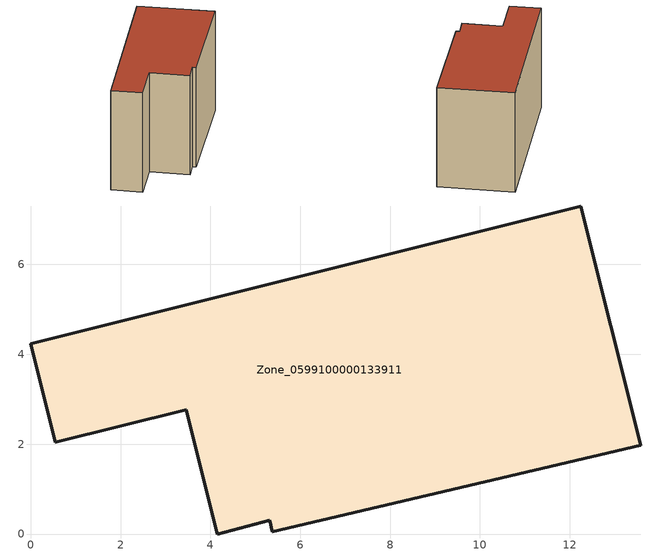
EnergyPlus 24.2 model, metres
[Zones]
Zone_0599100000133911
 floor ground (C_G): 12.24,7.3 13.58,1.98 5.38,0.05 5.32,0.3 4.15,0 3.46,2.77 0.55,2.04 0,4.24 z0
 wall outside (C_F): 13.58,1.98 12.24,7.3 0,4.24 0.55,2.04 3.46,2.77 4.15,0 5.32,0.3 5.38,0.05 13.58,1.98 z0:7.77
 roof outside (C_R): 5.38,0.05 13.58,1.98 12.24,7.3 0,4.24 0.55,2.04 3.46,2.77 4.15,0 5.32,0.3 z7.77
[BUILDING]
Pand.0599100000133911: North Axis=0; Terrain=City; Loads Convergence Tolerance Value=0.04; Temperature Convergence Tolerance Value=0.4; Solar Distribution=FullExterior; Maximum Number of Warmup Days=25; Minimum Number of Warmup Days=1
[Site:Location]
Rotterdam.The.Hague.AP_ZH_NLD Design_Conditions: Latitude=51.96; Longitude=4.45; Time Zone=1; Elevation=-4.5
[SITE:GROUNDTEMPERATURE:BUILDINGSURFACE]
18, 18, 18, 18, 18, 18, 18, 18, 18, 18, 18, 18
[MATERIAL] Thermal Absorptance=0.9; Solar Absorptance=0.7; Visible Absorptance=0.7
Name | Roughness | Thickness | Conductivity | Density | Specific Heat
G.TI.1975-1991 | MediumSmooth | 0.15 | 0.288461 | 540 | 1210
F.TI.1975-1991 | Rough | 0.3 | 0.230769 | 1920 | 840
R.TI.1975-1991 | MediumRough | 0.2 | 0.153846 | 1500 | 1000
[CONSTRUCTION]
C_G: G.TI.1975-1991
C_F: F.TI.1975-1991
C_R: R.TI.1975-1991
[ZONE]
Zone_0599100000133911: Type=1; Multiplier=1; Ceiling Height=Autocalculate; Volume=Autocalculate; Floor Area=autocalculate; Part of Total Floor Area=Yes
[ZONEINFILTRATION:DESIGNFLOWRATE]
Infil_Zone_0599100000133911: Zone or ZoneList or Space or SpaceList=Zone_0599100000133911; Schedule=AlwaysOn; Design Flow Rate Calculation Method=Flow/Area; Flow Rate per Floor Area=0.003; Constant Term Coefficient=1; Temperature Term Coefficient=0; Velocity Term Coefficient=0; Velocity Squared Term Coefficient=0
[HVACTEMPLATE:ZONE:IDEALLOADSAIRSYSTEM]
Zone_0599100000133911: Maximum Heating Supply Air Temperature=50; Minimum Cooling Supply Air Temperature=13; Maximum Heating Supply Air Humidity Ratio=0.0156; Minimum Cooling Supply Air Humidity Ratio=0.0077; Heating Limit=NoLimit; Cooling Limit=NoLimit; Dehumidification Control Type=ConstantSensibleHeatRatio; Cooling Sensible Heat Ratio=0.7; Dehumidification Setpoint=60; Humidification Control Type=None; Humidification Setpoint=30; Outdoor Air Method=None; Outdoor Air Flow Rate per Person=0.00944; Outdoor Air Flow Rate per Zone Floor Area=0; Outdoor Air Flow Rate per Zone=0; Demand Controlled Ventilation Type=None; Outdoor Air Economizer Type=NoEconomizer; Heat Recovery Type=None; Sensible Heat Recovery Effectiveness=0.7; Latent Heat Recovery Effectiveness=0.65
[ZONECONTROL:THERMOSTAT]
ThermostatControl_Zone_0599100000133911: Zone or ZoneList=Zone_0599100000133911; Control Type Schedule=DualSetpointControlType; Control 1=Thermostat_Zone_0599100000133911; Temperature Difference Between Cutout And Setpoint=0
[THERMOSTATSETPOINT:DUALSETPOINT]
Thermostat_Zone_0599100000133911: Heating Setpoint Temperature Schedule=HeatingSetpoint_Zone_0599100000133911; Cooling Setpoint Temperature Schedule=CoolingSetpoint_Zone_0599100000133911
[SCHEDULE:COMPACT]
HeatingSetpoint_Zone_0599100000133911: Through: 12/31, For: AllDays, Until: 24:00, 21
CoolingSetpoint_Zone_0599100000133911: Through: 12/31, For: AllDays, Until: 24:00, 24
DualSetpointControlType: Through: 12/31, For: AllDays, Until: 24:00, 4
AlwaysOn: Through: 12/31, For: AllDays, Until: 24:00, 1
